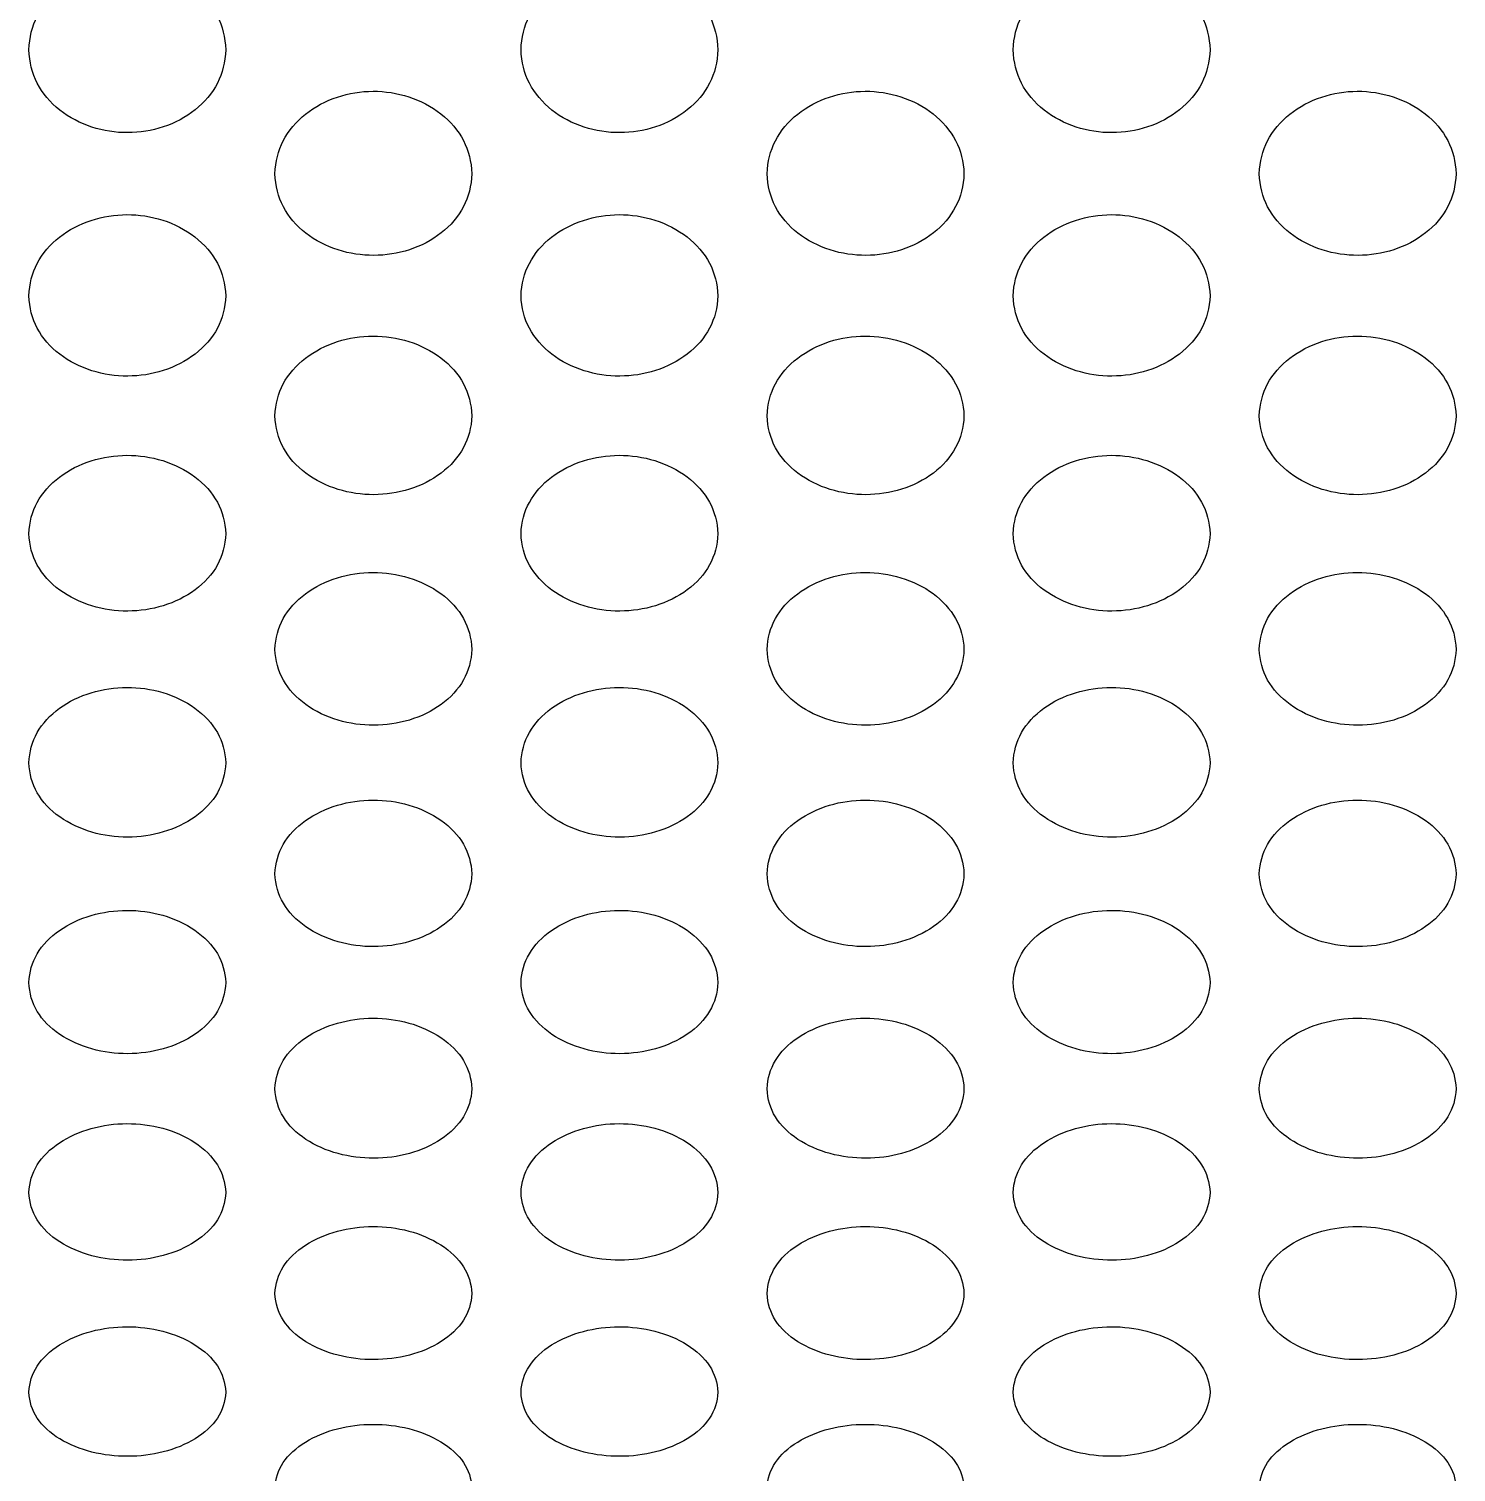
# Model space of a CAD drawing. Header units: millimetres. Extents: x 750 to 8479, y 2174 to 4333.
# Drawn here: x 2393.2 to 2451.2, y 3567.2 to 3625.9 of the extents above; entities that cross this region are included whole.
import ezdxf

# ---------------------------------------------------------------- set-up
doc = ezdxf.new("R2010")
doc.units = ezdxf.units.MM
doc.header["$LTSCALE"] = 153.67
doc.layers.add('02___PRT_ALL_AXES', color=7, linetype='CONTINUOUS')

msp = doc.modelspace()

# ---------------------------------------------------------------- linework, layer by layer
at = {"layer": '02___PRT_ALL_AXES', "linetype": 'Continuous'}
for points in [[(2393.16421, 3625.06269), (2393.18605, 3625.56366), (2393.39803, 3626.46171), (2394.34098, 3627.59509), (2395.68085, 3628.3105), (2397.14755, 3628.54637), (2398.62142, 3628.32001), (2399.97591, 3627.60604), (2400.92905, 3626.46677), (2401.14258, 3625.56568), (2401.16421, 3625.06269)], [(2413.16421, 3625.06269), (2413.18605, 3625.56366), (2413.39803, 3626.46171), (2414.34098, 3627.59509), (2415.68085, 3628.3105), (2417.14755, 3628.54637), (2418.62142, 3628.32001), (2419.97591, 3627.60604), (2420.92905, 3626.46677), (2421.14258, 3625.56568), (2421.16421, 3625.06269)], [(2433.16421, 3625.06269), (2433.18605, 3625.56366), (2433.39803, 3626.46171), (2434.34098, 3627.59509), (2435.68085, 3628.3105), (2437.14755, 3628.54637), (2438.62142, 3628.32001), (2439.97591, 3627.60604), (2440.92905, 3626.46677), (2441.14258, 3625.56568), (2441.16421, 3625.06269)], [(2401.16421, 3625.06269), (2401.14237, 3624.56171), (2400.93039, 3623.668), (2399.98744, 3622.54858), (2398.64757, 3621.84616), (2397.18087, 3621.61522), (2395.707, 3621.83684), (2394.35251, 3622.53779), (2393.39937, 3623.66297), (2393.18584, 3624.5597), (2393.16421, 3625.06269)], [(2421.16421, 3625.06269), (2421.14237, 3624.56171), (2420.93039, 3623.668), (2419.98744, 3622.54858), (2418.64757, 3621.84616), (2417.18087, 3621.61522), (2415.707, 3621.83684), (2414.35251, 3622.53779), (2413.39937, 3623.66297), (2413.18584, 3624.5597), (2413.16421, 3625.06269)], [(2441.16421, 3625.06269), (2441.14237, 3624.56171), (2440.93039, 3623.668), (2439.98744, 3622.54858), (2438.64757, 3621.84616), (2437.18087, 3621.61522), (2435.707, 3621.83684), (2434.35251, 3622.53779), (2433.39937, 3623.66297), (2433.18584, 3624.5597), (2433.16421, 3625.06269)], [(2403.16421, 3620.01973), (2403.18605, 3620.51289), (2403.39803, 3621.39704), (2404.34098, 3622.51312), (2405.68085, 3623.21772), (2407.14755, 3623.45004), (2408.62142, 3623.22709), (2409.97591, 3622.5239), (2410.92905, 3621.40202), (2411.14258, 3620.51488), (2411.16421, 3620.01973)], [(2423.16421, 3620.01973), (2423.18605, 3620.51289), (2423.39803, 3621.39704), (2424.34098, 3622.51312), (2425.68085, 3623.21772), (2427.14755, 3623.45004), (2428.62142, 3623.22709), (2429.97591, 3622.5239), (2430.92905, 3621.40202), (2431.14258, 3620.51488), (2431.16421, 3620.01973)], [(2443.16421, 3620.01973), (2443.18605, 3620.51289), (2443.39803, 3621.39704), (2444.34098, 3622.51312), (2445.68085, 3623.21772), (2447.14755, 3623.45004), (2448.62142, 3623.22709), (2449.97591, 3622.5239), (2450.92905, 3621.40202), (2451.14258, 3620.51488), (2451.16421, 3620.01973)], [(2411.16421, 3620.01973), (2411.14237, 3619.52657), (2410.93039, 3618.64691), (2409.98744, 3617.54533), (2408.64757, 3616.85421), (2407.18087, 3616.627), (2405.707, 3616.84504), (2404.35251, 3617.53471), (2403.39937, 3618.64196), (2403.18584, 3619.52459), (2403.16421, 3620.01973)], [(2431.16421, 3620.01973), (2431.14237, 3619.52657), (2430.93039, 3618.64691), (2429.98744, 3617.54533), (2428.64757, 3616.85421), (2427.18087, 3616.627), (2425.707, 3616.84504), (2424.35251, 3617.53471), (2423.39937, 3618.64196), (2423.18584, 3619.52459), (2423.16421, 3620.01973)], [(2451.16421, 3620.01973), (2451.14237, 3619.52657), (2450.93039, 3618.64691), (2449.98744, 3617.54533), (2448.64757, 3616.85421), (2447.18087, 3616.627), (2445.707, 3616.84504), (2444.35251, 3617.53471), (2443.39937, 3618.64196), (2443.18584, 3619.52459), (2443.16421, 3620.01973)], [(2393.16421, 3615.05751), (2393.18605, 3615.54257), (2393.39803, 3616.41232), (2394.34098, 3617.51043), (2395.68085, 3618.20381), (2397.14755, 3618.43245), (2398.62142, 3618.21303), (2399.97591, 3617.52105), (2400.92905, 3616.41722), (2401.14258, 3615.54452), (2401.16421, 3615.05751)], [(2413.16421, 3615.05751), (2413.18605, 3615.54257), (2413.39803, 3616.41232), (2414.34098, 3617.51043), (2415.68085, 3618.20381), (2417.14755, 3618.43245), (2418.62142, 3618.21303), (2419.97591, 3617.52105), (2420.92905, 3616.41722), (2421.14258, 3615.54452), (2421.16421, 3615.05751)], [(2433.16421, 3615.05751), (2433.18605, 3615.54257), (2433.39803, 3616.41232), (2434.34098, 3617.51043), (2435.68085, 3618.20381), (2437.14755, 3618.43245), (2438.62142, 3618.21303), (2439.97591, 3617.52105), (2440.92905, 3616.41722), (2441.14258, 3615.54452), (2441.16421, 3615.05751)], [(2401.16421, 3615.05751), (2401.14237, 3614.57246), (2400.93039, 3613.70737), (2399.98744, 3612.62426), (2398.64757, 3611.94485), (2397.18087, 3611.72151), (2395.707, 3611.93584), (2394.35251, 3612.61382), (2393.39937, 3613.7025), (2393.18584, 3614.5705), (2393.16421, 3615.05751)], [(2421.16421, 3615.05751), (2421.14237, 3614.57246), (2420.93039, 3613.70737), (2419.98744, 3612.62426), (2418.64757, 3611.94485), (2417.18087, 3611.72151), (2415.707, 3611.93584), (2414.35251, 3612.61382), (2413.39937, 3613.7025), (2413.18584, 3614.5705), (2413.16421, 3615.05751)], [(2441.16421, 3615.05751), (2441.14237, 3614.57246), (2440.93039, 3613.70737), (2439.98744, 3612.62426), (2438.64757, 3611.94485), (2437.18087, 3611.72151), (2435.707, 3611.93584), (2434.35251, 3612.61382), (2433.39937, 3613.7025), (2433.18584, 3614.5705), (2433.16421, 3615.05751)], [(2403.16421, 3610.17894), (2403.18605, 3610.65561), (2403.39803, 3611.51044), (2404.34098, 3612.58996), (2405.68085, 3613.27171), (2407.14755, 3613.49653), (2408.62142, 3613.28077), (2409.97591, 3612.60039), (2410.92905, 3611.51525), (2411.14258, 3610.65753), (2411.16421, 3610.17894)], [(2423.16421, 3610.17894), (2423.18605, 3610.65561), (2423.39803, 3611.51044), (2424.34098, 3612.58996), (2425.68085, 3613.27171), (2427.14755, 3613.49653), (2428.62142, 3613.28077), (2429.97591, 3612.60039), (2430.92905, 3611.51525), (2431.14258, 3610.65753), (2431.16421, 3610.17894)], [(2443.16421, 3610.17894), (2443.18605, 3610.65561), (2443.39803, 3611.51044), (2444.34098, 3612.58996), (2445.68085, 3613.27171), (2447.14755, 3613.49653), (2448.62142, 3613.28077), (2449.97591, 3612.60039), (2450.92905, 3611.51525), (2451.14258, 3610.65753), (2451.16421, 3610.17894)], [(2411.16421, 3610.17894), (2411.14237, 3609.70226), (2410.93039, 3608.85225), (2409.98744, 3607.78826), (2408.64757, 3607.12095), (2407.18087, 3606.9016), (2405.707, 3607.1121), (2404.35251, 3607.778), (2403.39937, 3608.84747), (2403.18584, 3609.70035), (2403.16421, 3610.17894)], [(2431.16421, 3610.17894), (2431.14237, 3609.70226), (2430.93039, 3608.85225), (2429.98744, 3607.78826), (2428.64757, 3607.12095), (2427.18087, 3606.9016), (2425.707, 3607.1121), (2424.35251, 3607.778), (2423.39937, 3608.84747), (2423.18584, 3609.70035), (2423.16421, 3610.17894)], [(2451.16421, 3610.17894), (2451.14237, 3609.70226), (2450.93039, 3608.85225), (2449.98744, 3607.78826), (2448.64757, 3607.12095), (2447.18087, 3606.9016), (2445.707, 3607.1121), (2444.35251, 3607.778), (2443.39937, 3608.84747), (2443.18584, 3609.70035), (2443.16421, 3610.17894)], [(2393.16421, 3605.38684), (2393.18605, 3605.85485), (2393.39803, 3606.69427), (2394.34098, 3607.75456), (2395.68085, 3608.42428), (2397.14755, 3608.64515), (2398.62142, 3608.43319), (2399.97591, 3607.76481), (2400.92905, 3606.69899), (2401.14258, 3605.85674), (2401.16421, 3605.38684)], [(2413.16421, 3605.38684), (2413.18605, 3605.85485), (2413.39803, 3606.69427), (2414.34098, 3607.75456), (2415.68085, 3608.42428), (2417.14755, 3608.64515), (2418.62142, 3608.43319), (2419.97591, 3607.76481), (2420.92905, 3606.69899), (2421.14258, 3605.85674), (2421.16421, 3605.38684)], [(2433.16421, 3605.38684), (2433.18605, 3605.85485), (2433.39803, 3606.69427), (2434.34098, 3607.75456), (2435.68085, 3608.42428), (2437.14755, 3608.64515), (2438.62142, 3608.43319), (2439.97591, 3607.76481), (2440.92905, 3606.69899), (2441.14258, 3605.85674), (2441.16421, 3605.38684)], [(2401.16421, 3605.38684), (2401.14237, 3604.91884), (2400.93039, 3604.08439), (2399.98744, 3603.04013), (2398.64757, 3602.38532), (2397.18087, 3602.1701), (2395.707, 3602.37663), (2394.35251, 3603.03007), (2393.39937, 3604.0797), (2393.18584, 3604.91695), (2393.16421, 3605.38684)], [(2421.16421, 3605.38684), (2421.14237, 3604.91884), (2420.93039, 3604.08439), (2419.98744, 3603.04013), (2418.64757, 3602.38532), (2417.18087, 3602.1701), (2415.707, 3602.37663), (2414.35251, 3603.03007), (2413.39937, 3604.0797), (2413.18584, 3604.91695), (2413.16421, 3605.38684)], [(2441.16421, 3605.38684), (2441.14237, 3604.91884), (2440.93039, 3604.08439), (2439.98744, 3603.04013), (2438.64757, 3602.38532), (2437.18087, 3602.1701), (2435.707, 3602.37663), (2434.35251, 3603.03007), (2433.39937, 3604.0797), (2433.18584, 3604.91695), (2433.16421, 3605.38684)], [(2403.16421, 3600.68404), (2403.18605, 3601.14311), (2403.39803, 3601.96661), (2404.34098, 3603.00706), (2405.68085, 3603.66437), (2407.14755, 3603.88116), (2408.62142, 3603.67311), (2409.97591, 3603.01712), (2410.92905, 3601.97125), (2411.14258, 3601.14496), (2411.16421, 3600.68404)], [(2423.16421, 3600.68404), (2423.18605, 3601.14311), (2423.39803, 3601.96661), (2424.34098, 3603.00706), (2425.68085, 3603.66437), (2427.14755, 3603.88116), (2428.62142, 3603.67311), (2429.97591, 3603.01712), (2430.92905, 3601.97125), (2431.14258, 3601.14496), (2431.16421, 3600.68404)], [(2443.16421, 3600.68404), (2443.18605, 3601.14311), (2443.39803, 3601.96661), (2444.34098, 3603.00706), (2445.68085, 3603.66437), (2447.14755, 3603.88116), (2448.62142, 3603.67311), (2449.97591, 3603.01712), (2450.92905, 3601.97125), (2451.14258, 3601.14496), (2451.16421, 3600.68404)], [(2411.16421, 3600.68404), (2411.14237, 3600.22496), (2410.93039, 3599.40658), (2409.98744, 3598.38266), (2408.64757, 3597.74072), (2407.18087, 3597.52975), (2405.707, 3597.7322), (2404.35251, 3598.37279), (2403.39937, 3599.40197), (2403.18584, 3600.22312), (2403.16421, 3600.68404)], [(2431.16421, 3600.68404), (2431.14237, 3600.22496), (2430.93039, 3599.40658), (2429.98744, 3598.38266), (2428.64757, 3597.74072), (2427.18087, 3597.52975), (2425.707, 3597.7322), (2424.35251, 3598.37279), (2423.39937, 3599.40197), (2423.18584, 3600.22312), (2423.16421, 3600.68404)], [(2451.16421, 3600.68404), (2451.14237, 3600.22496), (2450.93039, 3599.40658), (2449.98744, 3598.38266), (2448.64757, 3597.74072), (2447.18087, 3597.52975), (2445.707, 3597.7322), (2444.35251, 3598.37279), (2443.39937, 3599.40197), (2443.18584, 3600.22312), (2443.16421, 3600.68404)], [(2393.16421, 3596.07326), (2393.18605, 3596.52312), (2393.39803, 3597.33024), (2394.34098, 3598.35023), (2395.68085, 3598.99474), (2397.14755, 3599.20733), (2398.62142, 3599.00331), (2399.97591, 3598.36009), (2400.92905, 3597.33479), (2401.14258, 3596.52493), (2401.16421, 3596.07326)], [(2413.16421, 3596.07326), (2413.18605, 3596.52312), (2413.39803, 3597.33024), (2414.34098, 3598.35023), (2415.68085, 3598.99474), (2417.14755, 3599.20733), (2418.62142, 3599.00331), (2419.97591, 3598.36009), (2420.92905, 3597.33479), (2421.14258, 3596.52493), (2421.16421, 3596.07326)], [(2433.16421, 3596.07326), (2433.18605, 3596.52312), (2433.39803, 3597.33024), (2434.34098, 3598.35023), (2435.68085, 3598.99474), (2437.14755, 3599.20733), (2438.62142, 3599.00331), (2439.97591, 3598.36009), (2440.92905, 3597.33479), (2441.14258, 3596.52493), (2441.16421, 3596.07326)], [(2401.16421, 3596.07326), (2401.14237, 3595.62339), (2400.93039, 3594.82154), (2399.98744, 3593.81856), (2398.64757, 3593.18987), (2397.18087, 3592.98327), (2395.707, 3593.18153), (2394.35251, 3593.80889), (2393.39937, 3594.81703), (2393.18584, 3595.62158), (2393.16421, 3596.07326)], [(2421.16421, 3596.07326), (2421.14237, 3595.62339), (2420.93039, 3594.82154), (2419.98744, 3593.81856), (2418.64757, 3593.18987), (2417.18087, 3592.98327), (2415.707, 3593.18153), (2414.35251, 3593.80889), (2413.39937, 3594.81703), (2413.18584, 3595.62158), (2413.16421, 3596.07326)], [(2441.16421, 3596.07326), (2441.14237, 3595.62339), (2440.93039, 3594.82154), (2439.98744, 3593.81856), (2438.64757, 3593.18987), (2437.18087, 3592.98327), (2435.707, 3593.18153), (2434.35251, 3593.80889), (2433.39937, 3594.81703), (2433.18584, 3595.62158), (2433.16421, 3596.07326)], [(2403.16421, 3591.5572), (2403.18605, 3591.9976), (2403.39803, 3592.78786), (2404.34098, 3593.7868), (2405.68085, 3594.41813), (2407.14755, 3594.62639), (2408.62142, 3594.42652), (2409.97591, 3593.79646), (2410.92905, 3592.79231), (2411.14258, 3591.99937), (2411.16421, 3591.5572)], [(2423.16421, 3591.5572), (2423.18605, 3591.9976), (2423.39803, 3592.78786), (2424.34098, 3593.7868), (2425.68085, 3594.41813), (2427.14755, 3594.62639), (2428.62142, 3594.42652), (2429.97591, 3593.79646), (2430.92905, 3592.79231), (2431.14258, 3591.99937), (2431.16421, 3591.5572)], [(2443.16421, 3591.5572), (2443.18605, 3591.9976), (2443.39803, 3592.78786), (2444.34098, 3593.7868), (2445.68085, 3594.41813), (2447.14755, 3594.62639), (2448.62142, 3594.42652), (2449.97591, 3593.79646), (2450.92905, 3592.79231), (2451.14258, 3591.99937), (2451.16421, 3591.5572)], [(2411.16421, 3591.5572), (2411.14237, 3591.1168), (2410.93039, 3590.33196), (2409.98744, 3589.35049), (2408.64757, 3588.73542), (2407.18087, 3588.53332), (2405.707, 3588.72727), (2404.35251, 3589.34104), (2403.39937, 3590.32754), (2403.18584, 3591.11503), (2403.16421, 3591.5572)], [(2431.16421, 3591.5572), (2431.14237, 3591.1168), (2430.93039, 3590.33196), (2429.98744, 3589.35049), (2428.64757, 3588.73542), (2427.18087, 3588.53332), (2425.707, 3588.72727), (2424.35251, 3589.34104), (2423.39937, 3590.32754), (2423.18584, 3591.11503), (2423.16421, 3591.5572)], [(2451.16421, 3591.5572), (2451.14237, 3591.1168), (2450.93039, 3590.33196), (2449.98744, 3589.35049), (2448.64757, 3588.73542), (2447.18087, 3588.53332), (2445.707, 3588.72727), (2444.35251, 3589.34104), (2443.39937, 3590.32754), (2443.18584, 3591.11503), (2443.16421, 3591.5572)], [(2393.16421, 3587.1385), (2393.18605, 3587.56917), (2393.39803, 3588.34211), (2394.34098, 3589.31942), (2395.68085, 3589.9372), (2397.14755, 3590.14102), (2398.62142, 3589.94542), (2399.97591, 3589.32887), (2400.92905, 3588.34647), (2401.14258, 3587.5709), (2401.16421, 3587.1385)], [(2413.16421, 3587.1385), (2413.18605, 3587.56917), (2413.39803, 3588.34211), (2414.34098, 3589.31942), (2415.68085, 3589.9372), (2417.14755, 3590.14102), (2418.62142, 3589.94542), (2419.97591, 3589.32887), (2420.92905, 3588.34647), (2421.14258, 3587.5709), (2421.16421, 3587.1385)], [(2433.16421, 3587.1385), (2433.18605, 3587.56917), (2433.39803, 3588.34211), (2434.34098, 3589.31942), (2435.68085, 3589.9372), (2437.14755, 3590.14102), (2438.62142, 3589.94542), (2439.97591, 3589.32887), (2440.92905, 3588.34647), (2441.14258, 3587.5709), (2441.16421, 3587.1385)], [(2401.16421, 3587.1385), (2401.14237, 3586.70782), (2400.93039, 3585.94044), (2399.98744, 3584.98108), (2398.64757, 3584.37998), (2397.18087, 3584.18249), (2395.707, 3584.37201), (2394.35251, 3584.97183), (2393.39937, 3585.93612), (2393.18584, 3586.70609), (2393.16421, 3587.1385)], [(2421.16421, 3587.1385), (2421.14237, 3586.70782), (2420.93039, 3585.94044), (2419.98744, 3584.98108), (2418.64757, 3584.37998), (2417.18087, 3584.18249), (2415.707, 3584.37201), (2414.35251, 3584.97183), (2413.39937, 3585.93612), (2413.18584, 3586.70609), (2413.16421, 3587.1385)], [(2441.16421, 3587.1385), (2441.14237, 3586.70782), (2440.93039, 3585.94044), (2439.98744, 3584.98108), (2438.64757, 3584.37998), (2437.18087, 3584.18249), (2435.707, 3584.37201), (2434.35251, 3584.97183), (2433.39937, 3585.93612), (2433.18584, 3586.70609), (2433.16421, 3587.1385)], [(2403.16421, 3582.81973), (2403.18605, 3583.24043), (2403.39803, 3583.9956), (2404.34098, 3584.9507), (2405.68085, 3585.55458), (2407.14755, 3585.75383), (2408.62142, 3585.56261), (2409.97591, 3584.95994), (2410.92905, 3583.99986), (2411.14258, 3583.24212), (2411.16421, 3582.81973)], [(2423.16421, 3582.81973), (2423.18605, 3583.24043), (2423.39803, 3583.9956), (2424.34098, 3584.9507), (2425.68085, 3585.55458), (2427.14755, 3585.75383), (2428.62142, 3585.56261), (2429.97591, 3584.95994), (2430.92905, 3583.99986), (2431.14258, 3583.24212), (2431.16421, 3582.81973)], [(2443.16421, 3582.81973), (2443.18605, 3583.24043), (2443.39803, 3583.9956), (2444.34098, 3584.9507), (2445.68085, 3585.55458), (2447.14755, 3585.75383), (2448.62142, 3585.56261), (2449.97591, 3584.95994), (2450.92905, 3583.99986), (2451.14258, 3583.24212), (2451.16421, 3582.81973)], [(2411.16421, 3582.81973), (2411.14237, 3582.39903), (2410.93039, 3581.64956), (2409.98744, 3580.71285), (2408.64757, 3580.12609), (2407.18087, 3579.93333), (2405.707, 3580.11831), (2404.35251, 3580.70383), (2403.39937, 3581.64534), (2403.18584, 3582.39734), (2403.16421, 3582.81973)], [(2431.16421, 3582.81973), (2431.14237, 3582.39903), (2430.93039, 3581.64956), (2429.98744, 3580.71285), (2428.64757, 3580.12609), (2427.18087, 3579.93333), (2425.707, 3580.11831), (2424.35251, 3580.70383), (2423.39937, 3581.64534), (2423.18584, 3582.39734), (2423.16421, 3582.81973)], [(2451.16421, 3582.81973), (2451.14237, 3582.39903), (2450.93039, 3581.64956), (2449.98744, 3580.71285), (2448.64757, 3580.12609), (2447.18087, 3579.93333), (2445.707, 3580.11831), (2444.35251, 3580.70383), (2443.39937, 3581.64534), (2443.18584, 3582.39734), (2443.16421, 3582.81973)], [(2393.16421, 3578.60342), (2393.18605, 3579.0139), (2393.39803, 3579.75087), (2394.34098, 3580.6832), (2395.68085, 3581.27282), (2397.14755, 3581.46738), (2398.62142, 3581.28066), (2399.97591, 3580.69222), (2400.92905, 3579.75502), (2401.14258, 3579.01555), (2401.16421, 3578.60342)], [(2413.16421, 3578.60342), (2413.18605, 3579.0139), (2413.39803, 3579.75087), (2414.34098, 3580.6832), (2415.68085, 3581.27282), (2417.14755, 3581.46738), (2418.62142, 3581.28066), (2419.97591, 3580.69222), (2420.92905, 3579.75502), (2421.14258, 3579.01555), (2421.16421, 3578.60342)], [(2433.16421, 3578.60342), (2433.18605, 3579.0139), (2433.39803, 3579.75087), (2434.34098, 3580.6832), (2435.68085, 3581.27282), (2437.14755, 3581.46738), (2438.62142, 3581.28066), (2439.97591, 3580.69222), (2440.92905, 3579.75502), (2441.14258, 3579.01555), (2441.16421, 3578.60342)], [(2401.16421, 3578.60342), (2401.14237, 3578.19295), (2400.93039, 3577.46183), (2399.98744, 3576.54832), (2398.64757, 3575.97622), (2397.18087, 3575.78831), (2395.707, 3575.96864), (2394.35251, 3576.53952), (2393.39937, 3577.45771), (2393.18584, 3578.1913), (2393.16421, 3578.60342)], [(2421.16421, 3578.60342), (2421.14237, 3578.19295), (2420.93039, 3577.46183), (2419.98744, 3576.54832), (2418.64757, 3575.97622), (2417.18087, 3575.78831), (2415.707, 3575.96864), (2414.35251, 3576.53952), (2413.39937, 3577.45771), (2413.18584, 3578.1913), (2413.16421, 3578.60342)], [(2441.16421, 3578.60342), (2441.14237, 3578.19295), (2440.93039, 3577.46183), (2439.98744, 3576.54832), (2438.64757, 3575.97622), (2437.18087, 3575.78831), (2435.707, 3575.96864), (2434.35251, 3576.53952), (2433.39937, 3577.45771), (2433.18584, 3578.1913), (2433.16421, 3578.60342)], [(2403.16421, 3574.49204), (2403.18605, 3574.89205), (2403.39803, 3575.61038), (2404.34098, 3576.51941), (2405.68085, 3577.09442), (2407.14755, 3577.28419), (2408.62142, 3577.10207), (2409.97591, 3576.5282), (2410.92905, 3575.61442), (2411.14258, 3574.89366), (2411.16421, 3574.49204)], [(2423.16421, 3574.49204), (2423.18605, 3574.89205), (2423.39803, 3575.61038), (2424.34098, 3576.51941), (2425.68085, 3577.09442), (2427.14755, 3577.28419), (2428.62142, 3577.10207), (2429.97591, 3576.5282), (2430.92905, 3575.61442), (2431.14258, 3574.89366), (2431.16421, 3574.49204)], [(2443.16421, 3574.49204), (2443.18605, 3574.89205), (2443.39803, 3575.61038), (2444.34098, 3576.51941), (2445.68085, 3577.09442), (2447.14755, 3577.28419), (2448.62142, 3577.10207), (2449.97591, 3576.5282), (2450.92905, 3575.61442), (2451.14258, 3574.89366), (2451.16421, 3574.49204)], [(2411.16421, 3574.49204), (2411.14237, 3574.09202), (2410.93039, 3573.37968), (2409.98744, 3572.48991), (2408.64757, 3571.93282), (2407.18087, 3571.74985), (2405.707, 3571.92543), (2404.35251, 3572.48134), (2403.39937, 3573.37567), (2403.18584, 3574.09041), (2403.16421, 3574.49204)], [(2431.16421, 3574.49204), (2431.14237, 3574.09202), (2430.93039, 3573.37968), (2429.98744, 3572.48991), (2428.64757, 3571.93282), (2427.18087, 3571.74985), (2425.707, 3571.92543), (2424.35251, 3572.48134), (2423.39937, 3573.37567), (2423.18584, 3574.09041), (2423.16421, 3574.49204)], [(2451.16421, 3574.49204), (2451.14237, 3574.09202), (2450.93039, 3573.37968), (2449.98744, 3572.48991), (2448.64757, 3571.93282), (2447.18087, 3571.74985), (2445.707, 3571.92543), (2444.35251, 3572.48134), (2443.39937, 3573.37567), (2443.18584, 3574.09041), (2443.16421, 3574.49204)], [(2393.16421, 3570.48797), (2393.18605, 3570.87729), (2393.39803, 3571.57655), (2394.34098, 3572.46175), (2395.68085, 3573.02182), (2397.14755, 3573.20668), (2398.62142, 3573.02928), (2399.97591, 3572.47031), (2400.92905, 3571.58049), (2401.14258, 3570.87886), (2401.16421, 3570.48797)], [(2413.16421, 3570.48797), (2413.18605, 3570.87729), (2413.39803, 3571.57655), (2414.34098, 3572.46175), (2415.68085, 3573.02182), (2417.14755, 3573.20668), (2418.62142, 3573.02928), (2419.97591, 3572.47031), (2420.92905, 3571.58049), (2421.14258, 3570.87886), (2421.16421, 3570.48797)], [(2433.16421, 3570.48797), (2433.18605, 3570.87729), (2433.39803, 3571.57655), (2434.34098, 3572.46175), (2435.68085, 3573.02182), (2437.14755, 3573.20668), (2438.62142, 3573.02928), (2439.97591, 3572.47031), (2440.92905, 3571.58049), (2441.14258, 3570.87886), (2441.16421, 3570.48797)], [(2401.16421, 3570.48797), (2401.14237, 3570.09865), (2400.93039, 3569.40549), (2399.98744, 3568.53998), (2398.64757, 3567.99822), (2397.18087, 3567.82031), (2395.707, 3567.99104), (2394.35251, 3568.53165), (2393.39937, 3569.40159), (2393.18584, 3570.09708), (2393.16421, 3570.48797)], [(2421.16421, 3570.48797), (2421.14237, 3570.09865), (2420.93039, 3569.40549), (2419.98744, 3568.53998), (2418.64757, 3567.99822), (2417.18087, 3567.82031), (2415.707, 3567.99104), (2414.35251, 3568.53165), (2413.39937, 3569.40159), (2413.18584, 3570.09708), (2413.16421, 3570.48797)], [(2441.16421, 3570.48797), (2441.14237, 3570.09865), (2440.93039, 3569.40549), (2439.98744, 3568.53998), (2438.64757, 3567.99822), (2437.18087, 3567.82031), (2435.707, 3567.99104), (2434.35251, 3568.53165), (2433.39937, 3569.40159), (2433.18584, 3570.09708), (2433.16421, 3570.48797)], [(2403.16421, 3566.59356), (2403.18605, 3566.97196), (2403.39803, 3567.65175), (2404.34098, 3568.5126), (2405.68085, 3569.0574), (2407.14755, 3569.23724), (2408.62142, 3569.06465), (2409.97591, 3568.52092), (2410.92905, 3567.65558), (2411.14258, 3566.97348), (2411.16421, 3566.59356)], [(2423.16421, 3566.59356), (2423.18605, 3566.97196), (2423.39803, 3567.65175), (2424.34098, 3568.5126), (2425.68085, 3569.0574), (2427.14755, 3569.23724), (2428.62142, 3569.06465), (2429.97591, 3568.52092), (2430.92905, 3567.65558), (2431.14258, 3566.97348), (2431.16421, 3566.59356)], [(2443.16421, 3566.59356), (2443.18605, 3566.97196), (2443.39803, 3567.65175), (2444.34098, 3568.5126), (2445.68085, 3569.0574), (2447.14755, 3569.23724), (2448.62142, 3569.06465), (2449.97591, 3568.52092), (2450.92905, 3567.65558), (2451.14258, 3566.97348), (2451.16421, 3566.59356)]]:
    msp.add_open_spline(points, degree=3, dxfattribs=at)

doc.saveas('drawing.dxf')
